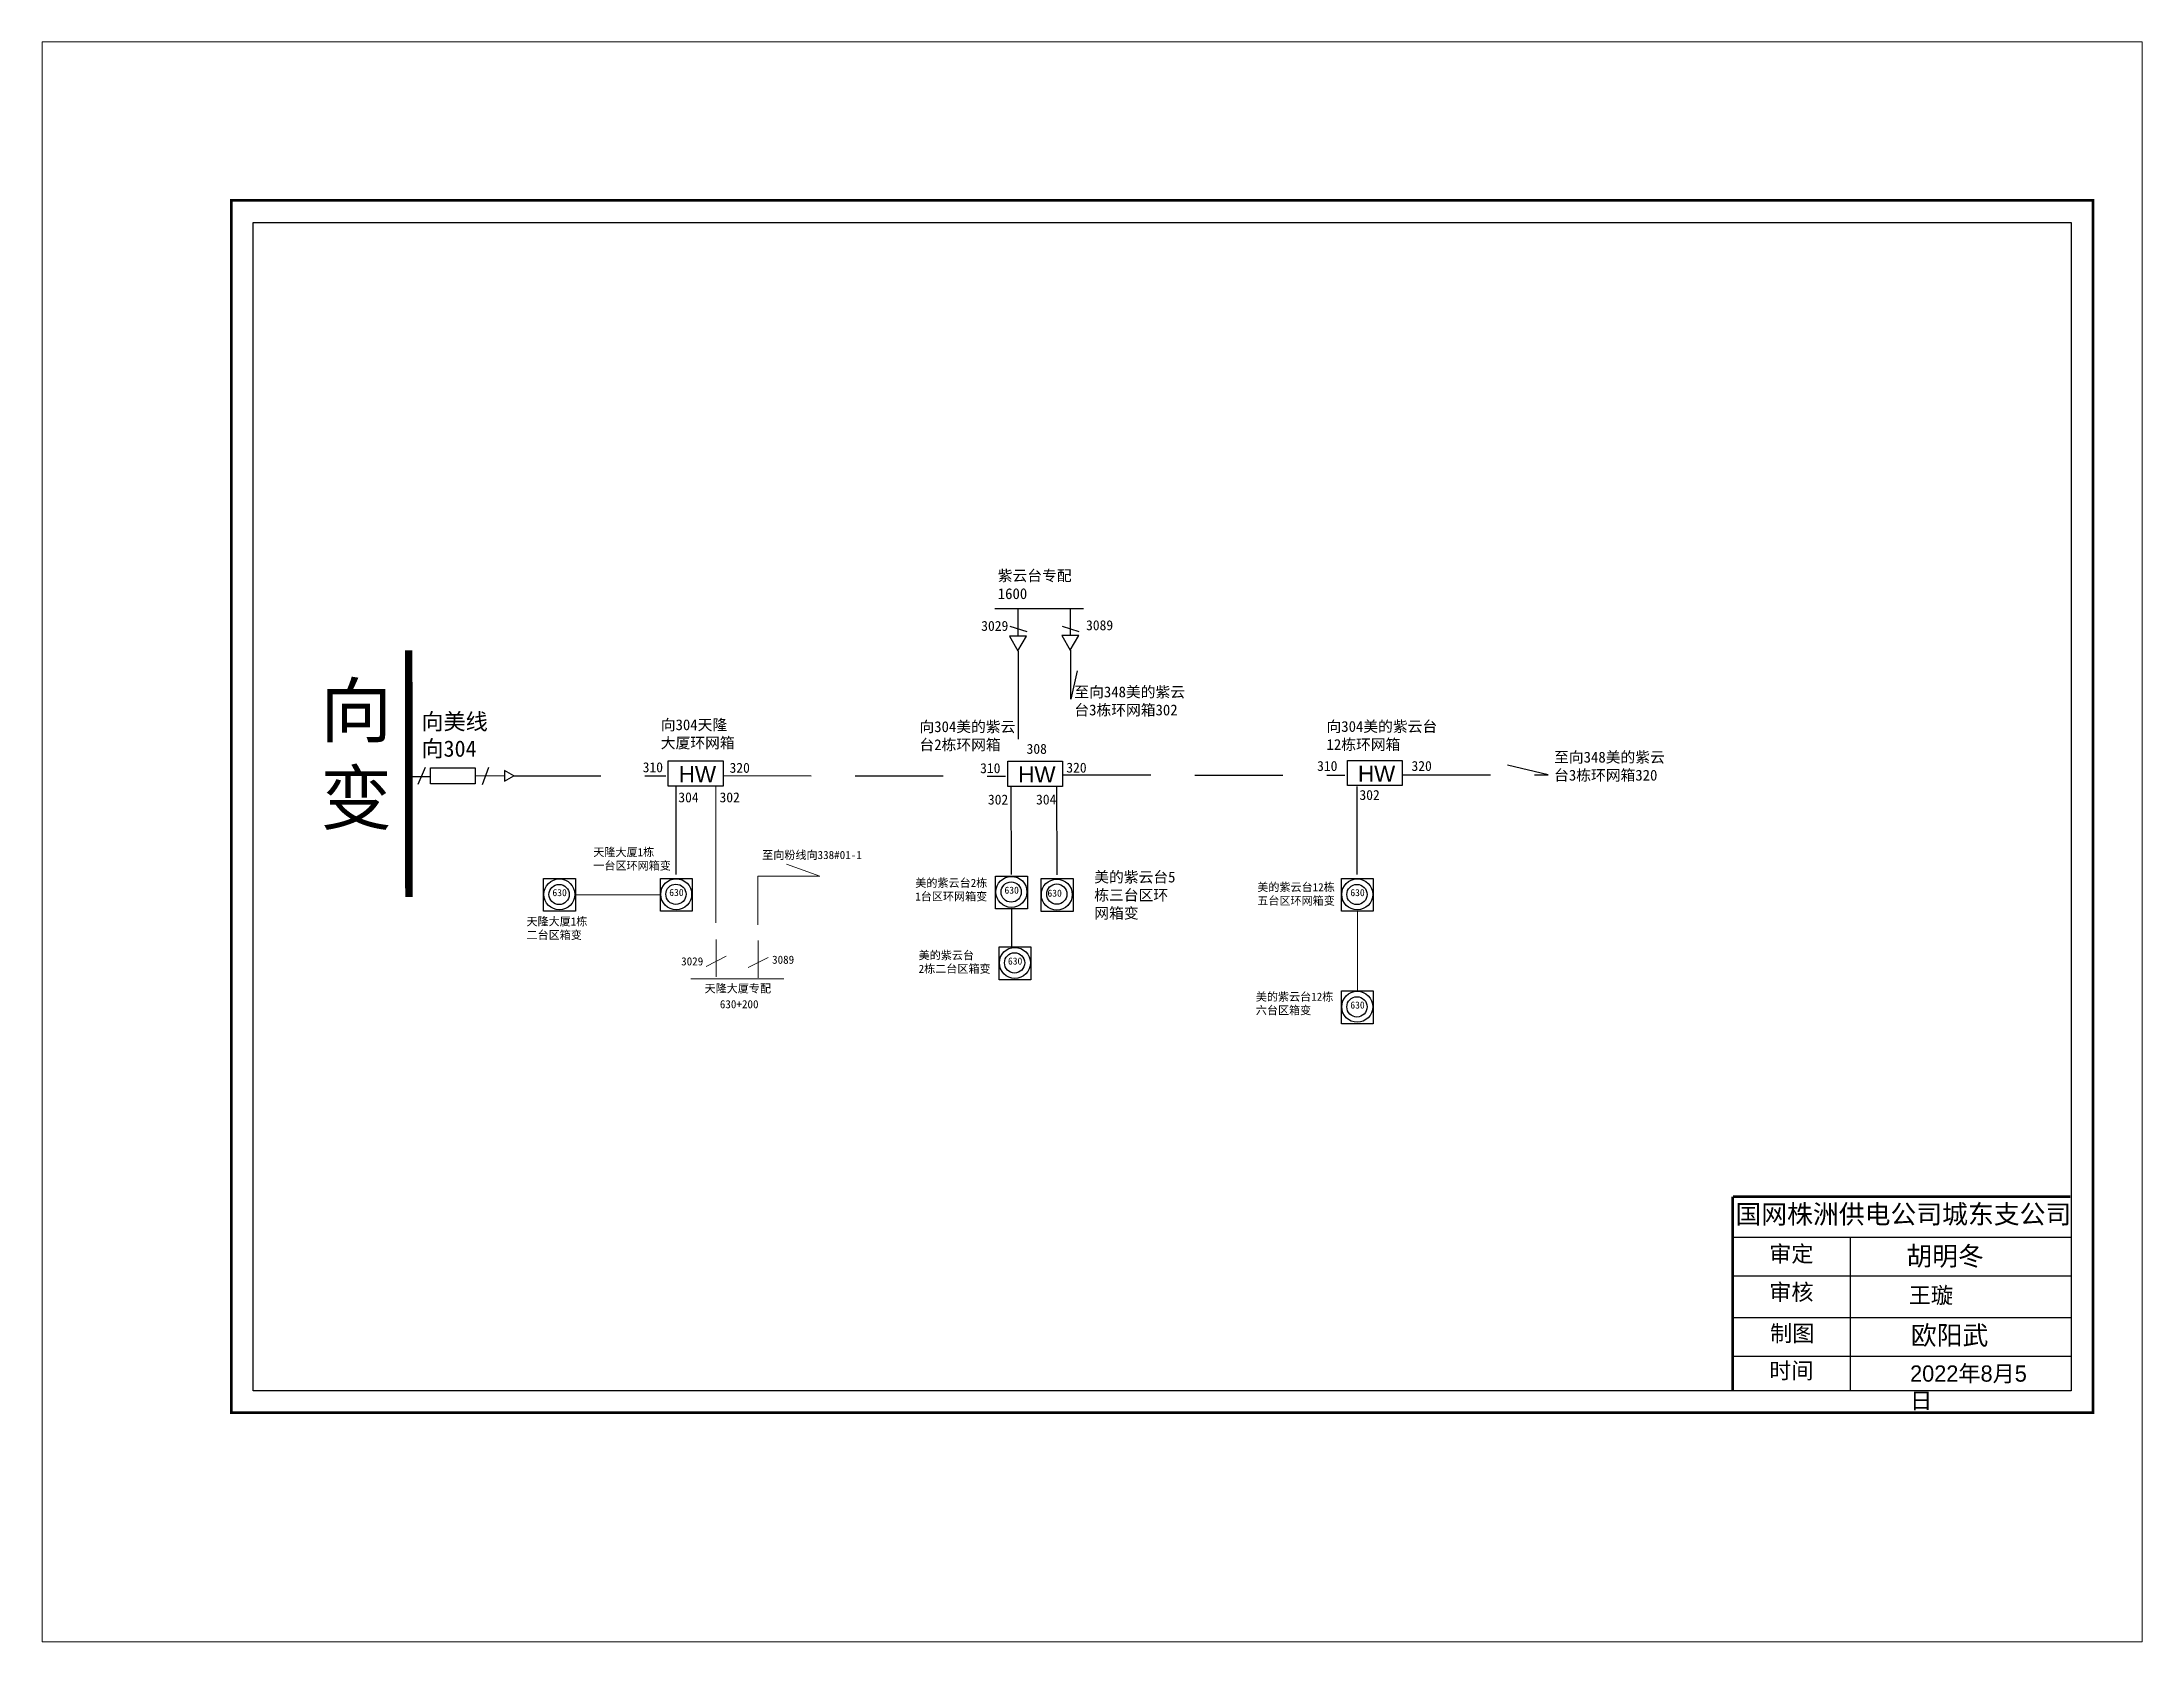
# Paper-space layout '布局1' of a CAD drawing. Extents: x 27 to 240, y 20 to 183.
# The model-space entities are those that its viewports show. They can reach past a viewport. Long polylines and large blocks are cut down to what shows.
import ezdxf

# ---------------------------------------------------------------- set-up
doc = ezdxf.new("R2010")
doc.units = 0
doc.header["$LTSCALE"] = 0.774411
doc.linetypes.add('ACAD_ISO02W100', pattern=[15, 12, -3])
doc.linetypes.add('DASHED2', pattern=[9.525, 6.35, -3.175])
doc.layers.get('0').update_dxf_attribs({"linetype": 'CONTINUOUS'})
doc.styles.add('SimSun_txtstyle_1.84_0_0', font='', dxfattribs={"height": 1.84})
doc.styles.get("Standard").update_dxf_attribs({"font": '', "height": 2.5})
doc.styles.add('字体', font='KTGB2312.ttf', dxfattribs={"height": 2.5})
doc.styles.add('宋体_txtstyle_1.50_0_0', font='SIMSUN.TTC', dxfattribs={"height": 1.5})
doc.styles.add('宋体_txtstyle_150.00_0_0150', font='SIMSUN.TTC', dxfattribs={"height": 150})
doc.styles.add('宋体_txtstyle_2.00_0_0', font='SIMSUN.TTC', dxfattribs={"height": 2})
doc.styles.add('宋体_txtstyle_200.00_0_0200', font='SIMSUN.TTC', dxfattribs={"height": 200})
doc.styles.add('楷体_GB2312_txtstyle_2.00_0_0', font='KTGB2312.ttf', dxfattribs={"height": 2})
doc.styles.add('楷体_GB2312_txtstyle_3.00_0_0', font='KTGB2312.ttf', dxfattribs={"height": 3})
doc.styles.add('楷体_GB2312_txtstyle_3.50_0_0', font='SIMKAI.TTF', dxfattribs={"height": 3.5})
doc.styles.get('SimSun_txtstyle_1.84_0_0').set_extended_font_data('SimSun')
doc.styles.get('Standard').set_extended_font_data('SimSun')

msp = doc.modelspace()

# ---------------------------------------------------------------- linework, layer by layer
for p, q in [((107.44, 182.18), (123.81, 182.18)), ((110.19, 178.86), (113.31, 177.88)), ((111.72, 177.07), (111.72, 182.03)), ((119.84, 178.9), (122.96, 177.92)), ((121.38, 177.21), (121.38, 182.17)), ((121.39, 174.43), (121.39, 165.43)), ((121.51, 165.43), (122.68, 170.65)), ((209.64, 151.41), (202.11, 153.23))]:
    msp.add_line(p, q)
at = {"linetype": 'DASHED2'}
for p, q in [((111.73, 174.29), (111.73, 154.19)), ((119.97, 151.42), (172.11, 151.33)), ((182.73, 151.41), (209.64, 151.41)), ((18.37, 151.24), (46.63, 151.24)), ((48.45, 149.28), (48.49, 132.29)), ((57.22, 151.27), (109.36, 151.19)), ((110.39, 149.28), (110.43, 132.72)), ((118.82, 149.22), (118.86, 132.24)), ((174.29, 149.24), (174.33, 132.26)), ((110.5, 126.59), (110.5, 119.79))]:
    msp.add_line(p, q, dxfattribs=at)
at = {"linetype": 'Continuous'}
for p, q in [((2.14, 152.76), (0.82, 149.63)), ((13.84, 152.78), (12.67, 149.59)), ((243.8, 65.98), (306.16, 65.98)), ((265.44, 65.97), (265.44, 37.64)), ((243.8, 58.88), (306.16, 58.88)), ((243.8, 51.13), (306.16, 51.13)), ((243.8, 44.02), (306.16, 44.02))]:
    msp.add_line(p, q, dxfattribs=at)
at = {"linetype": 'ACAD_ISO02W100'}
msp.add_line((3.03, 151.07), (-1.03, 151.08), dxfattribs=at)
at = {"color": 7, "linetype": 'Continuous', "lineweight": 0, "ltscale": 0.639089}
msp.add_line((11.38, 151.23), (16.83, 151.23), dxfattribs=at)
at = {"color": 7, "linetype": 'DASHED2', "lineweight": 0, "ltscale": 1.554533}
for p, q in [((55.88, 149.33), (55.88, 123.92)), ((63.63, 132.69), (63.63, 123.72))]:
    msp.add_line(p, q, dxfattribs=at)
at = {"color": 7, "linetype": 'Continuous', "lineweight": 0, "ltscale": 1.399776}
for p, q in [((63.63, 132.69), (75.09, 132.69)), ((75.09, 132.69), (68.93, 134.93))]:
    msp.add_line(p, q, dxfattribs=at)
at = {"color": 7, "linetype": 'DASHED2', "lineweight": 0, "ltscale": 1.439383}
msp.add_line((45.62, 129.27), (29.98, 129.27), dxfattribs=at)
at = {"color": 7, "linetype": 'DASHED2', "lineweight": 0, "ltscale": 1.70327}
msp.add_line((174.4, 126.21), (174.4, 111.52), dxfattribs=at)
at = {"color": 7, "linetype": 'Continuous', "lineweight": 0, "ltscale": 0.352663}
for p, q in [((55.92, 121), (55.92, 114.12)), ((63.67, 120.8), (63.67, 113.93)), ((57.79, 117.9), (54.09, 115.99)), ((65.54, 117.7), (61.84, 115.8))]:
    msp.add_line(p, q, dxfattribs=at)
at = {"color": 7, "linetype": 'Continuous', "lineweight": 0, "ltscale": 1.632699}
msp.add_line((51.25, 113.73), (68.43, 113.73), dxfattribs=at)
at = {"linetype": 'Continuous', "const_width": 0.5}
msp.add_lwpolyline([(-33.64, 257.54), (310.34, 257.54), (310.34, 33.57), (-33.64, 33.57)], close=True, dxfattribs=at)
at = {"linetype": 'Continuous'}
for points in [[(-29.59, 253.49), (306.29, 253.49), (306.29, 37.62), (-29.59, 37.62)], [(3.16, 152.69), (11.38, 152.69), (11.38, 149.77), (3.16, 149.77)], [(47.09, 153.98), (57.22, 153.98), (57.22, 149.33), (47.09, 149.33)], [(109.83, 153.93), (119.95, 153.93), (119.95, 149.28), (109.83, 149.28)], [(172.58, 154.07), (182.7, 154.07), (182.7, 149.42), (172.58, 149.42)], [(24.04, 132.26), (29.92, 132.26), (29.92, 126.21), (24.04, 126.21)], [(45.62, 132.29), (51.5, 132.29), (51.5, 126.25), (45.62, 126.25)], [(107.56, 132.72), (113.44, 132.72), (113.44, 126.67), (107.56, 126.67)], [(115.99, 132.24), (121.87, 132.24), (121.87, 126.19), (115.99, 126.19)], [(171.46, 132.26), (177.34, 132.26), (177.34, 126.21), (171.46, 126.21)], [(108.2, 119.61), (114.08, 119.61), (114.08, 113.57), (108.2, 113.57)], [(171.46, 111.49), (177.34, 111.49), (177.34, 105.44), (171.46, 105.44)]]:
    msp.add_lwpolyline(points, close=True, dxfattribs=at)
for points, const_width in [([(-0.87, 174.42), (-0.84, 128.82)], 1.38), ([(243.76, 73.48), (243.76, 37.76)], 0.5), ([(243.8, 73.48), (306.16, 73.48)], 0.5)]:
    msp.add_lwpolyline(points, dxfattribs=dict(at, const_width=const_width))
for points in [[(111.69, 174.32), (113.25, 177.02), (110.13, 177.02)], [(121.35, 174.46), (122.91, 177.16), (119.79, 177.16)], [(18.55, 151.23), (16.83, 152.22), (16.83, 150.24)]]:
    msp.add_lwpolyline(points, close=True)
for centre, radius in [((26.96, 129.33), 2.86), ((48.54, 129.36), 2.86), ((110.48, 129.79), 2.86), ((118.87, 129.29), 2.86), ((174.38, 129.33), 2.86), ((26.91, 129.31), 1.87), ((48.5, 129.35), 1.87), ((110.44, 129.77), 1.87), ((118.87, 129.38), 1.87), ((174.33, 129.31), 1.87), ((111.12, 116.68), 2.86), ((111.07, 116.67), 1.87), ((174.38, 108.56), 2.86), ((174.33, 108.54), 1.87)]:
    msp.add_circle(centre, radius, dxfattribs=at)

# ---------------------------------------------------------------- texts
at = {"attachment_point": 1}
for s, insert, char_height, width, style in [('{\\fSimSun|b0|i0|c134|p2;紫云台专配\\P1600}', (107.96, 189.23), 2, 19.1164, '字体'), ('{\\fSimSun|b0|i0|c134|p2;向304美的紫云台2栋环网箱}', (93.49, 161.32), 2, 19.1164, '字体'), ('美的紫云台2栋^M^J1台区环网箱变', (92.72, 132.2), 1.5, 16.1697, '宋体_txtstyle_1.50_0_0'), ('{\\fSimSun|b0|i0|c134|p2;美的紫云台5栋三台区环网箱变}', (125.79, 133.54), 2, 16.1697, '字体'), ('美的紫云台^M^J2栋二台区箱变', (93.34, 118.83), 1.5, 16.1697, '宋体_txtstyle_1.50_0_0')]:
    msp.add_mtext(s, dxfattribs=dict(at, insert=insert, char_height=char_height, width=width, style=style))
at = {"color": 7, "true_color": 0xffffff, "char_height": 1.84, "width": 3.8702, "attachment_point": 1, "style": 'SimSun_txtstyle_1.84_0_0'}
for s, insert in [('3029', (104.9, 179.86)), ('3089', (124.27, 179.98)), ('320', (58.4, 153.64)), ('320', (120.62, 153.67)), ('320', (184.4, 153.98))]:
    msp.add_mtext(s, dxfattribs=dict(at, insert=insert))
at = {"linetype": 'Continuous', "attachment_point": 1}
for s, insert, char_height, width, style in [('{\\fSimSun|b0|i0|c134|p2;向\\P变}', (-17.19, 168.13), 9.6749, 52.2715, '字体'), ('国网株洲供电公司城东支公司', (244.25, 72), 3.5, 82.0179, '楷体_GB2312_txtstyle_3.50_0_0'), ('审定', (250.49, 64.42), 3, 23.4615, '楷体_GB2312_txtstyle_3.00_0_0'), ('胡明冬', (275.83, 64.26), 3.5, 23.4615, '楷体_GB2312_txtstyle_3.50_0_0'), ('审核', (250.49, 57.36), 3, 23.4615, '楷体_GB2312_txtstyle_3.00_0_0'), ('{\\fSimSun|b0|i0|c134|p2;王璇}', (276.28, 56.77), 3, 33.0539, '楷体_GB2312_txtstyle_3.00_0_0'), ('制图', (250.66, 49.73), 3, 23.4615, '楷体_GB2312_txtstyle_3.00_0_0'), ('{\\fSimSun|b0|i0|c134\uffc1ￖￎￄ￦ￃp2;}', (278.02, 49.73), 3, 36.7161, '楷体_GB2312_txtstyle_3.00_0_0'), ('时间', (250.49, 42.85), 3, 23.4615, '楷体_GB2312_txtstyle_3.00_0_0')]:
    msp.add_mtext(s, dxfattribs=dict(at, insert=insert, char_height=char_height, width=width, style=style))
at = {"color": 2, "true_color": 0xffff00, "insert": (122.11, 167.74), "char_height": 2, "width": 21.7559, "attachment_point": 1, "style": '楷体_GB2312_txtstyle_2.00_0_0'}
msp.add_mtext('{\\fSimSun|b0|i0|c134|p2;至向348美的紫云台3栋环网箱302}', dxfattribs=at)
at = {"linetype": 'Continuous', "insert": (1.46, 162.77), "char_height": 3, "width": 35.8504, "attachment_point": 1}
msp.add_mtext('向美线\\P向304', dxfattribs=at)
at = {"color": 7, "linetype": 'Continuous', "lineweight": 0, "ltscale": 2.284119, "insert": (45.7, 161.67), "char_height": 2, "attachment_point": 1, "style": '宋体_txtstyle_2.00_0_0'}
msp.add_mtext('向304天隆^M^J大厦环网箱', dxfattribs=at)
at = {"color": 7, "linetype": 'Continuous', "lineweight": 0, "ltscale": 1.050878, "insert": (168.7, 161.36), "char_height": 2, "attachment_point": 1, "style": '宋体_txtstyle_200.00_0_0200'}
msp.add_mtext('向304美的紫云台^M^J12栋环网箱', dxfattribs=at)
at = {"attachment_point": 1}
for s, insert, char_height, width in [('308', (113.28, 157.14), 1.84, 3.8702), ('310', (42.35, 153.74), 1.84, 3.8702), ('{\\fArial|b0|i0|c0|p32;HW}', (49.01, 153.03), 2.9655, 9.193), ('310', (104.7, 153.57), 1.84, 3.8702), ('{\\fArial|b0|i0|c0|p32;HW}', (111.74, 152.98), 2.9655, 9.193), ('310', (166.96, 153.98), 1.84, 3.8702), ('{\\fArial|b0|i0|c0|p32;HW}', (174.5, 153.13), 2.9655, 9.193), ('304', (48.94, 148.18), 1.84, 3.8702), ('302', (56.55, 148.18), 1.84, 3.8702), ('302', (106.14, 147.77), 1.84, 3.8702), ('304', (115.03, 147.78), 1.84, 3.8702), ('302', (174.78, 148.62), 1.84, 3.8702), ('630', (25.68, 130.31), 1.3, 3.8702), ('630', (47.26, 130.34), 1.3, 3.8702), ('630', (109.2, 130.76), 1.3, 3.8702), ('630', (117.14, 130.21), 1.3, 3.8702), ('630', (173.1, 130.31), 1.3, 3.8702), ('630', (109.84, 117.66), 1.3, 3.8702), ('630', (173.1, 109.54), 1.3, 3.8702)]:
    msp.add_mtext(s, dxfattribs=dict(at, insert=insert, char_height=char_height, width=width))
at = {"color": 1, "true_color": 0xff0000, "insert": (210.75, 155.69), "char_height": 2, "width": 21.7559, "attachment_point": 1, "style": '楷体_GB2312_txtstyle_2.00_0_0'}
msp.add_mtext('{\\fSimSun|b0|i0|c134|p2;至向348美的紫云台3栋环网箱320}', dxfattribs=at)
at = {"color": 7, "linetype": 'DASHED2', "lineweight": 0, "ltscale": 1.678896, "char_height": 1.5, "attachment_point": 1}
for s, insert, style in [('天隆大厦1栋^M^J一台区环网箱变', (33.23, 137.89), '宋体_txtstyle_150.00_0_0150'), ('天隆大厦1栋^M^J二台区箱变', (20.88, 125.08), '宋体_txtstyle_1.50_0_0')]:
    msp.add_mtext(s, dxfattribs=dict(at, insert=insert, style=style))
at = {"color": 2, "linetype": 'Continuous', "lineweight": 0, "ltscale": 1.200083, "true_color": 0xffff00, "insert": (64.44, 137.36), "char_height": 1.5, "attachment_point": 1, "style": '宋体_txtstyle_150.00_0_0150'}
msp.add_mtext('至向粉线向338#01-1', dxfattribs=at)
at = {"color": 7, "linetype": 'DASHED2', "lineweight": 0, "ltscale": 0.876168, "char_height": 1.5, "attachment_point": 1}
for s, insert, style in [('美的紫云台12栋^M^J五台区环网箱变', (155.91, 131.41), '宋体_txtstyle_150.00_0_0150'), ('美的紫云台12栋^M^J六台区箱变', (155.64, 111.17), '宋体_txtstyle_1.50_0_0')]:
    msp.add_mtext(s, dxfattribs=dict(at, insert=insert, style=style))
at = {"color": 7, "linetype": 'Continuous', "lineweight": 0, "ltscale": 1.399776, "char_height": 1.5, "attachment_point": 1}
for s, insert, style in [('3029', (49.46, 117.71), '宋体_txtstyle_150.00_0_0150'), ('3089', (66.26, 118.01), '宋体_txtstyle_1.50_0_0'), ('天隆大厦专配', (53.79, 112.7), '宋体_txtstyle_150.00_0_0150'), ('630+200', (56.61, 109.79), '宋体_txtstyle_150.00_0_0150')]:
    msp.add_mtext(s, dxfattribs=dict(at, insert=insert, style=style))
at = {"color": 7, "linetype": 'Continuous', "lineweight": 0, "ltscale": 1.279841, "insert": (276.66, 49.62), "char_height": 3.5, "attachment_point": 1, "style": '楷体_GB2312_txtstyle_3.50_0_0'}
msp.add_mtext('欧阳武', dxfattribs=at)
at = {"color": 7, "linetype": 'Continuous', "insert": (276.52, 42.3), "char_height": 3, "width": 23.4615, "attachment_point": 1, "style": '楷体_GB2312_txtstyle_3.00_0_0'}
msp.add_mtext('2022年8月5日', dxfattribs=at)

psp = doc.layouts.new('布局1')

# ---------------------------------------------------------------- viewports
at = {"layer": '0', "color": 7, "linetype": 'Continuous'}
psp.add_viewport(center=(133.35, 101.6), size=(213.36, 162.56), view_center_point=(125.37, 139.01), view_height=295.6201, dxfattribs=at)

doc.saveas('drawing.dxf')
